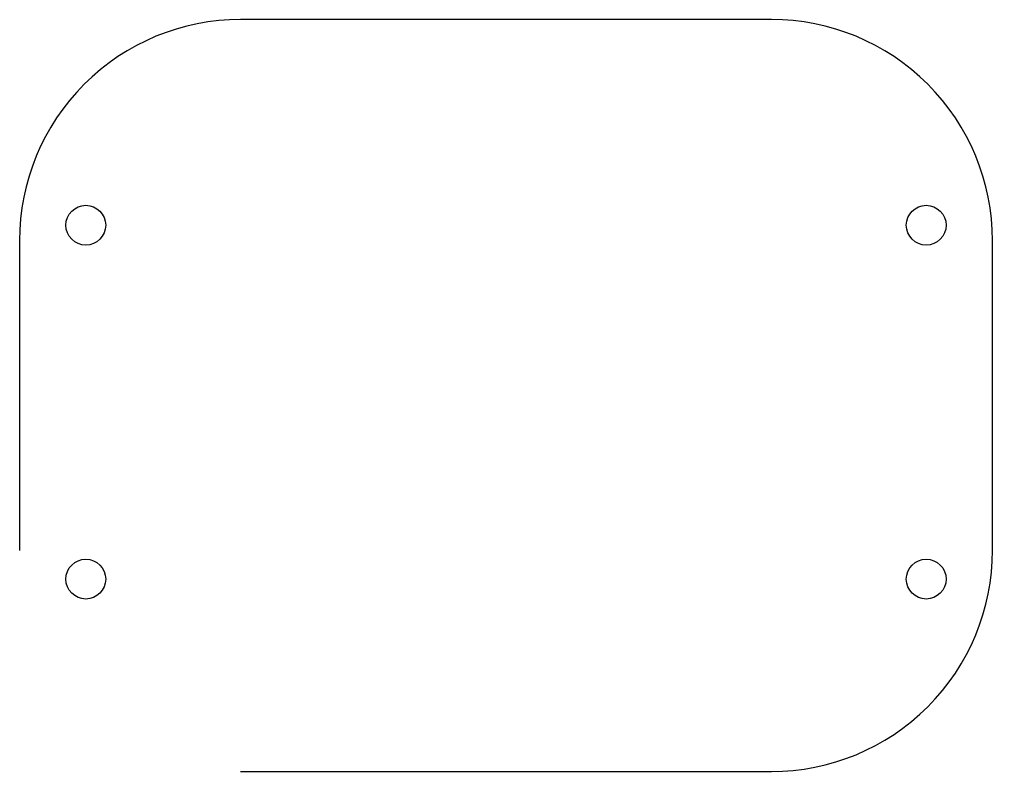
# Model space of a CAD drawing. Header units: millimetres. Extents: x 0 to 44, y 0 to 34.
import ezdxf

# ---------------------------------------------------------------- set-up
doc = ezdxf.new("R2010")
doc.units = ezdxf.units.MM

msp = doc.modelspace()

# ---------------------------------------------------------------- linework, layer by layer
msp.add_lwpolyline([(10, 0), (34, 0, 0.414214), (44, 10), (44, 24, 0.414214), (34, 34), (10, 34, 0.414214), (0, 24), (0, 10, 0.414214)], format="xyb")
at = {"layer": 'NPTH_HOLES'}
for centre in [(3, 24.7), (41, 24.7), (3, 8.7), (41, 8.7)]:
    msp.add_circle(centre, 0.9, dxfattribs=at)

doc.saveas('drawing.dxf')
